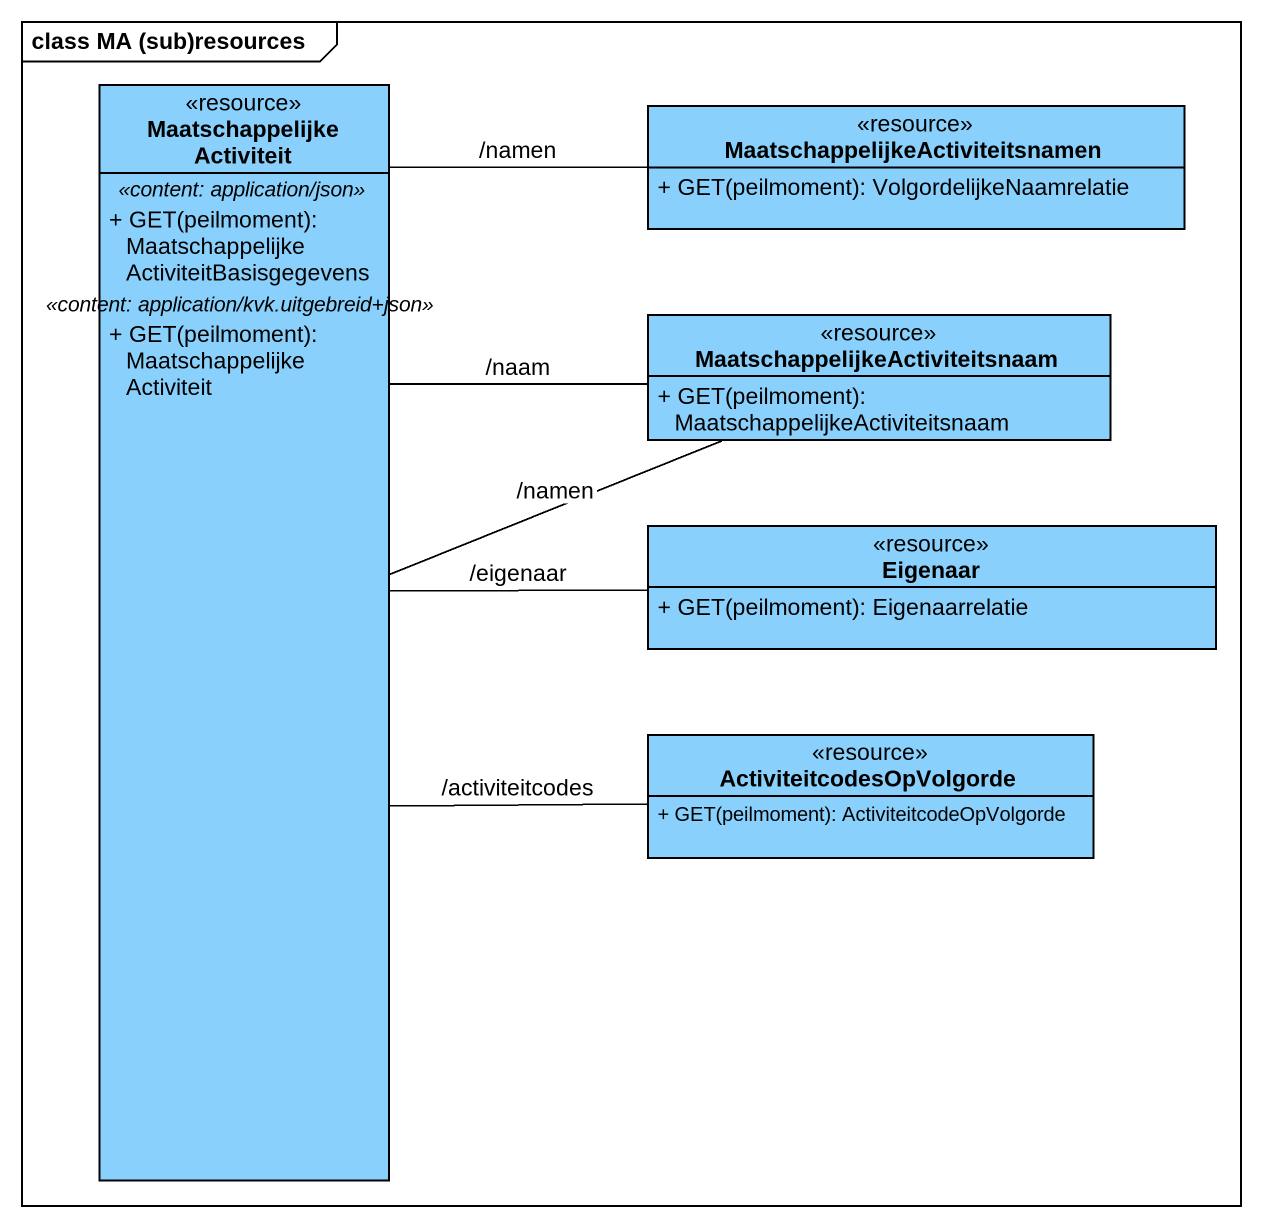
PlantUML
@startuml
mainframe class MA (sub)resources
hide circle
hide empty members
skinparam classAttributeIconSize 0
class "Maatschappelijke Activiteit" as Maatschappelijke_Activiteit <<resource>> #89D1FC {
  .. <<content: application/json>> ..
  + GET(peilmoment): MaatschappelijkeActiviteitBasisgegevens
  .. <<content: application/kvk.uitgebreid+json>> ..
  + GET(peilmoment): MaatschappelijkeActiviteit
}
class "MaatschappelijkeActiviteitsnamen" as MaatschappelijkeActiviteitsn <<resource>> #89D1FC {
  + GET(peilmoment): VolgordelijkeNaamrelatie
}
class "MaatschappelijkeActiviteitsnaam" as MaatschappelijkeActiviteitsn_2 <<resource>> #89D1FC {
  + GET(peilmoment): MaatschappelijkeActiviteitsnaam
}
class Eigenaar <<resource>> #89D1FC {
  + GET(peilmoment): Eigenaarrelatie
}
class ActiviteitcodesOpVolgorde <<resource>> #89D1FC {
  + GET(peilmoment): ActiviteitcodeOpVolgorde
}
Maatschappelijke_Activiteit -up- MaatschappelijkeActiviteitsn : /namen
Maatschappelijke_Activiteit -right- MaatschappelijkeActiviteitsn_2 : /namen
Maatschappelijke_Activiteit -right- MaatschappelijkeActiviteitsn_2 : /naam
Maatschappelijke_Activiteit -right- Eigenaar : /eigenaar
Maatschappelijke_Activiteit -right- ActiviteitcodesOpVolgorde : /activiteitcodes
@enduml
